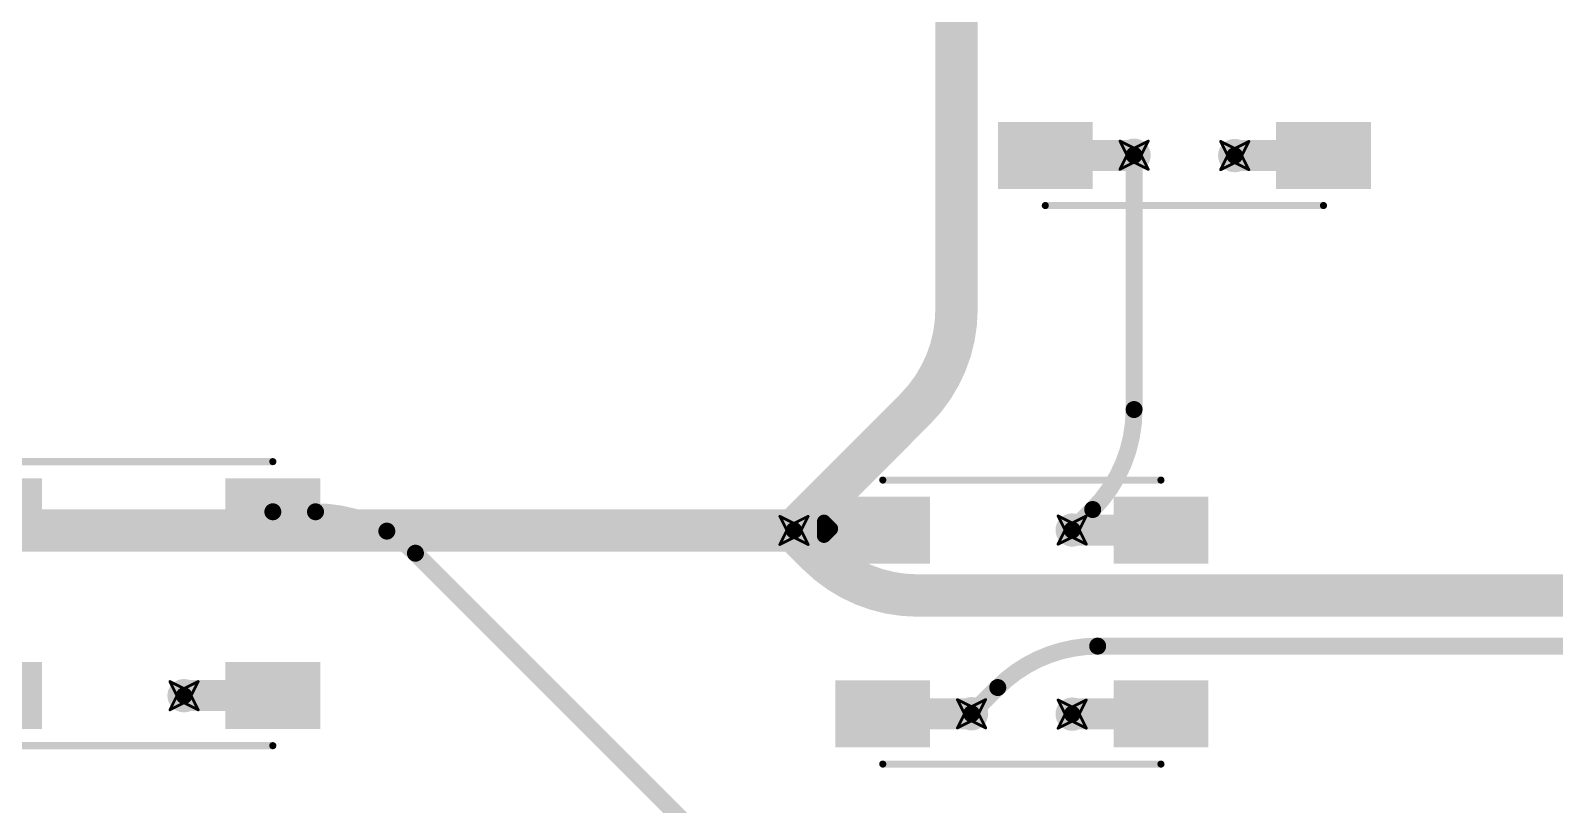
# Model space of a CAD drawing. Header units: inches. Extents: x -11 to 1110, y -7 to 455.
# Drawn here: x 322.04 to 349.43, y 303.41 to 317.31 of the extents above; entities that cross this region are included whole.
import ezdxf

# ---------------------------------------------------------------- set-up
doc = ezdxf.new("R2010")
doc.units = ezdxf.units.IN
for name, color, linetype in [('Bottom Layer', 5, 'Continuous'), ('Drill Drawing', 1, 'Continuous'), ('Top Layer', 1, 'Continuous'), ('Top Overlay', 2, 'Continuous'), ('Top Paste', 8, 'Continuous'), ('Top Solder', 216, 'Continuous'), ('Via Holes', 16, 'Continuous')]:
    doc.layers.add(name, color=color, linetype=linetype)

# ---------------------------------------------------------------- blocks, each defined once
blk = doc.blocks.new('WS2812B_B_W_118')
at = {"layer": 'Top Layer'}
for points in [[(-3.24999985, 2.15000078), (-1.75000031, 2.15000078), (-1.75000031, 1.15000278), (-3.24999985, 1.15000278)], [(3.24999985, 1.15000278), (1.75000031, 1.15000278), (1.75000031, 2.15000078), (3.24999985, 2.15000078)], [(-3.24999985, -1.15000024), (-1.75000031, -1.15000024), (-1.75000031, -2.14999824), (-3.24999985, -2.14999824)], [(1.75000031, -1.15000024), (3.24999985, -1.15000024), (3.24999985, -2.14999824), (1.75000031, -2.14999824)]]:
    blk.add_hatch(color=1, dxfattribs=at).paths.add_polyline_path(points)
at = {"layer": 'Top Paste'}
for points in [[(-3.24999985, 2.15000078), (-1.75000031, 2.15000078), (-1.75000031, 1.15000278), (-3.24999985, 1.15000278)], [(3.24999985, 1.15000278), (1.75000031, 1.15000278), (1.75000031, 2.15000078), (3.24999985, 2.15000078)], [(-3.24999985, -1.15000024), (-1.75000031, -1.15000024), (-1.75000031, -2.14999824), (-3.24999985, -2.14999824)], [(1.75000031, -1.15000024), (3.24999985, -1.15000024), (3.24999985, -2.14999824), (1.75000031, -2.14999824)]]:
    blk.add_hatch(color=8, dxfattribs=at).paths.add_polyline_path(points)
at = {"layer": 'Top Solder'}
for points in [[(-3.35159985, 2.25160078), (-1.64840031, 2.25160078), (-1.64840031, 1.04840278), (-3.35159985, 1.04840278)], [(3.35159985, 1.04840278), (1.64840031, 1.04840278), (1.64840031, 2.25160078), (3.35159985, 2.25160078)], [(-3.35159985, -1.04840024), (-1.64840031, -1.04840024), (-1.64840031, -2.25159824), (-3.35159985, -2.25159824)], [(1.64840031, -1.04840024), (3.35159985, -1.04840024), (3.35159985, -2.25159824), (1.64840031, -2.25159824)]]:
    blk.add_hatch(color=216, dxfattribs=at).paths.add_polyline_path(points)
at = {"layer": 'Top Overlay'}
for points in [[(-2.50000008, 2.55080008, 0.127, 0.127, 0), (2.50000008, 2.55080008, 0.127, 0.127, 0)], [(-3.556, 1.8034, 0.254, 0.254, 0), (-3.429, 1.6764, 0.254, 0.254, 0)], [(-3.556, 1.5494, 0.254, 0.254, 0), (-3.556, 1.8034, 0.254, 0.254, 0)], [(-3.556, 1.5494, 0.254, 0.254, 0), (-3.429, 1.6764, 0.254, 0.254, 0)], [(-2.50000008, -2.55079754, 0.127, 0.127, 0), (2.50000008, -2.55079754, 0.127, 0.127, 0)]]:
    blk.add_lwpolyline(points, format="xyseb", dxfattribs=at)
for points in [[(-2.53175008, 2.55080008, 0.0635, 0.0635, 1), (-2.46825008, 2.55080008, 0.0635, 0.0635, 1)], [(2.46825008, 2.55080008, 0.0635, 0.0635, 1), (2.53175008, 2.55080008, 0.0635, 0.0635, 1)], [(-3.619499999999999, 1.8034, 0.127, 0.127, 1), (-3.4925, 1.8034, 0.127, 0.127, 1)], [(-3.619499999999999, 1.8034, 0.127, 0.127, 1), (-3.4925, 1.8034, 0.127, 0.127, 1)], [(-3.619499999999999, 1.5494, 0.127, 0.127, 1), (-3.4925, 1.5494, 0.127, 0.127, 1)], [(-3.619499999999999, 1.5494, 0.127, 0.127, 1), (-3.4925, 1.5494, 0.127, 0.127, 1)], [(-3.4925, 1.6764, 0.127, 0.127, 1), (-3.3655, 1.6764, 0.127, 0.127, 1)], [(-3.4925, 1.6764, 0.127, 0.127, 1), (-3.3655, 1.6764, 0.127, 0.127, 1)], [(-2.53175008, -2.55079754, 0.0635, 0.0635, 1), (-2.46825008, -2.55079754, 0.0635, 0.0635, 1)], [(2.46825008, -2.55079754, 0.0635, 0.0635, 1), (2.53175008, -2.55079754, 0.0635, 0.0635, 1)]]:
    blk.add_lwpolyline(points, format="xyseb", close=True, dxfattribs=at)
blk = doc.blocks.new('WS2812B_B_W_124')
at = {"layer": 'Top Layer'}
for points in [[(-3.24999985, 2.15000078), (-1.75000031, 2.15000078), (-1.75000031, 1.15000278), (-3.24999985, 1.15000278)], [(3.24999985, 1.15000278), (1.75000031, 1.15000278), (1.75000031, 2.15000078), (3.24999985, 2.15000078)], [(-3.24999985, -1.15000024), (-1.75000031, -1.15000024), (-1.75000031, -2.14999824), (-3.24999985, -2.14999824)], [(1.75000031, -1.15000024), (3.24999985, -1.15000024), (3.24999985, -2.14999824), (1.75000031, -2.14999824)]]:
    blk.add_hatch(color=1, dxfattribs=at).paths.add_polyline_path(points)
at = {"layer": 'Top Paste'}
for points in [[(-3.24999985, 2.15000078), (-1.75000031, 2.15000078), (-1.75000031, 1.15000278), (-3.24999985, 1.15000278)], [(3.24999985, 1.15000278), (1.75000031, 1.15000278), (1.75000031, 2.15000078), (3.24999985, 2.15000078)], [(-3.24999985, -1.15000024), (-1.75000031, -1.15000024), (-1.75000031, -2.14999824), (-3.24999985, -2.14999824)], [(1.75000031, -1.15000024), (3.24999985, -1.15000024), (3.24999985, -2.14999824), (1.75000031, -2.14999824)]]:
    blk.add_hatch(color=8, dxfattribs=at).paths.add_polyline_path(points)
at = {"layer": 'Top Solder'}
for points in [[(-3.35159985, 2.25160078), (-1.64840031, 2.25160078), (-1.64840031, 1.04840278), (-3.35159985, 1.04840278)], [(3.35159985, 1.04840278), (1.64840031, 1.04840278), (1.64840031, 2.25160078), (3.35159985, 2.25160078)], [(-3.35159985, -1.04840024), (-1.64840031, -1.04840024), (-1.64840031, -2.25159824), (-3.35159985, -2.25159824)], [(1.64840031, -1.04840024), (3.35159985, -1.04840024), (3.35159985, -2.25159824), (1.64840031, -2.25159824)]]:
    blk.add_hatch(color=216, dxfattribs=at).paths.add_polyline_path(points)
at = {"layer": 'Top Overlay'}
for points in [[(-2.50000008, 2.55080008, 0.127, 0.127, 0), (2.50000008, 2.55080008, 0.127, 0.127, 0)], [(-3.556, 1.5494, 0.254, 0.254, 0), (-3.556, 1.8034, 0.254, 0.254, 0)], [(-3.556, 1.8034, 0.254, 0.254, 0), (-3.429, 1.6764, 0.254, 0.254, 0)], [(-3.556, 1.5494, 0.254, 0.254, 0), (-3.429, 1.6764, 0.254, 0.254, 0)], [(-2.50000008, -2.55079754, 0.127, 0.127, 0), (2.50000008, -2.55079754, 0.127, 0.127, 0)]]:
    blk.add_lwpolyline(points, format="xyseb", dxfattribs=at)
for points in [[(-2.53175008, 2.55080008, 0.0635, 0.0635, 1), (-2.46825008, 2.55080008, 0.0635, 0.0635, 1)], [(2.46825008, 2.55080008, 0.0635, 0.0635, 1), (2.53175008, 2.55080008, 0.0635, 0.0635, 1)], [(-3.619499999999999, 1.8034, 0.127, 0.127, 1), (-3.4925, 1.8034, 0.127, 0.127, 1)], [(-3.619499999999999, 1.8034, 0.127, 0.127, 1), (-3.4925, 1.8034, 0.127, 0.127, 1)], [(-3.619499999999999, 1.5494, 0.127, 0.127, 1), (-3.4925, 1.5494, 0.127, 0.127, 1)], [(-3.619499999999999, 1.5494, 0.127, 0.127, 1), (-3.4925, 1.5494, 0.127, 0.127, 1)], [(-3.4925, 1.6764, 0.127, 0.127, 1), (-3.3655, 1.6764, 0.127, 0.127, 1)], [(-3.4925, 1.6764, 0.127, 0.127, 1), (-3.3655, 1.6764, 0.127, 0.127, 1)], [(-2.53175008, -2.55079754, 0.0635, 0.0635, 1), (-2.46825008, -2.55079754, 0.0635, 0.0635, 1)], [(2.46825008, -2.55079754, 0.0635, 0.0635, 1), (2.53175008, -2.55079754, 0.0635, 0.0635, 1)]]:
    blk.add_lwpolyline(points, format="xyseb", close=True, dxfattribs=at)
blk = doc.blocks.new('WS2812B_B_W_133')
at = {"layer": 'Top Layer'}
for points in [[(-3.24999985, 2.15000078), (-1.75000031, 2.15000078), (-1.75000031, 1.15000278), (-3.24999985, 1.15000278)], [(3.24999985, 1.15000278), (1.75000031, 1.15000278), (1.75000031, 2.15000078), (3.24999985, 2.15000078)], [(-3.24999985, -1.15000024), (-1.75000031, -1.15000024), (-1.75000031, -2.14999824), (-3.24999985, -2.14999824)], [(1.75000031, -1.15000024), (3.24999985, -1.15000024), (3.24999985, -2.14999824), (1.75000031, -2.14999824)]]:
    blk.add_hatch(color=1, dxfattribs=at).paths.add_polyline_path(points)
at = {"layer": 'Top Paste'}
for points in [[(-3.24999985, 2.15000078), (-1.75000031, 2.15000078), (-1.75000031, 1.15000278), (-3.24999985, 1.15000278)], [(3.24999985, 1.15000278), (1.75000031, 1.15000278), (1.75000031, 2.15000078), (3.24999985, 2.15000078)], [(-3.24999985, -1.15000024), (-1.75000031, -1.15000024), (-1.75000031, -2.14999824), (-3.24999985, -2.14999824)], [(1.75000031, -1.15000024), (3.24999985, -1.15000024), (3.24999985, -2.14999824), (1.75000031, -2.14999824)]]:
    blk.add_hatch(color=8, dxfattribs=at).paths.add_polyline_path(points)
at = {"layer": 'Top Solder'}
for points in [[(-3.35159985, 2.25160078), (-1.64840031, 2.25160078), (-1.64840031, 1.04840278), (-3.35159985, 1.04840278)], [(3.35159985, 1.04840278), (1.64840031, 1.04840278), (1.64840031, 2.25160078), (3.35159985, 2.25160078)], [(-3.35159985, -1.04840024), (-1.64840031, -1.04840024), (-1.64840031, -2.25159824), (-3.35159985, -2.25159824)], [(1.64840031, -1.04840024), (3.35159985, -1.04840024), (3.35159985, -2.25159824), (1.64840031, -2.25159824)]]:
    blk.add_hatch(color=216, dxfattribs=at).paths.add_polyline_path(points)
at = {"layer": 'Top Overlay'}
for points in [[(-2.50000008, 2.55080008, 0.127, 0.127, 0), (2.50000008, 2.55080008, 0.127, 0.127, 0)], [(-3.556, 1.8034, 0.254, 0.254, 0), (-3.429, 1.6764, 0.254, 0.254, 0)], [(-3.556, 1.5494, 0.254, 0.254, 0), (-3.556, 1.8034, 0.254, 0.254, 0)], [(-3.556, 1.5494, 0.254, 0.254, 0), (-3.429, 1.6764, 0.254, 0.254, 0)], [(-2.50000008, -2.55079754, 0.127, 0.127, 0), (2.50000008, -2.55079754, 0.127, 0.127, 0)]]:
    blk.add_lwpolyline(points, format="xyseb", dxfattribs=at)
for points in [[(-2.53175008, 2.55080008, 0.0635, 0.0635, 1), (-2.46825008, 2.55080008, 0.0635, 0.0635, 1)], [(2.46825008, 2.55080008, 0.0635, 0.0635, 1), (2.53175008, 2.55080008, 0.0635, 0.0635, 1)], [(-3.619499999999999, 1.8034, 0.127, 0.127, 1), (-3.4925, 1.8034, 0.127, 0.127, 1)], [(-3.619499999999999, 1.8034, 0.127, 0.127, 1), (-3.4925, 1.8034, 0.127, 0.127, 1)], [(-3.619499999999999, 1.5494, 0.127, 0.127, 1), (-3.4925, 1.5494, 0.127, 0.127, 1)], [(-3.619499999999999, 1.5494, 0.127, 0.127, 1), (-3.4925, 1.5494, 0.127, 0.127, 1)], [(-3.4925, 1.6764, 0.127, 0.127, 1), (-3.3655, 1.6764, 0.127, 0.127, 1)], [(-3.4925, 1.6764, 0.127, 0.127, 1), (-3.3655, 1.6764, 0.127, 0.127, 1)], [(-2.53175008, -2.55079754, 0.0635, 0.0635, 1), (-2.46825008, -2.55079754, 0.0635, 0.0635, 1)], [(2.46825008, -2.55079754, 0.0635, 0.0635, 1), (2.53175008, -2.55079754, 0.0635, 0.0635, 1)]]:
    blk.add_lwpolyline(points, format="xyseb", close=True, dxfattribs=at)

msp = doc.modelspace()

# ---------------------------------------------------------------- hatches: boundary and pattern name
at = {"layer": 'Bottom Layer'}
h = msp.add_hatch(color=5, dxfattribs=at)
edge = h.paths.add_edge_path()
edge.add_arc((341.8716302, 315.0725905799999), 0.2999994, 0, 360)
h = msp.add_hatch(color=5, dxfattribs=at)
edge = h.paths.add_edge_path()
edge.add_arc((343.68036928, 315.06580878), 0.2999994, 0, 360)
h = msp.add_hatch(color=5, dxfattribs=at)
edge = h.paths.add_edge_path()
edge.add_arc((335.75936912, 308.3328098), 0.2999994, 0, 360)
h = msp.add_hatch(color=5, dxfattribs=at)
edge = h.paths.add_edge_path()
edge.add_arc((340.75936928, 308.3395916), 0.2999994, 0, 360)
h = msp.add_hatch(color=5, dxfattribs=at)
edge = h.paths.add_edge_path()
edge.add_arc((324.7973692, 305.364007), 0.2999994, 0, 360)
h = msp.add_hatch(color=5, dxfattribs=at)
edge = h.paths.add_edge_path()
edge.add_arc((338.9506302, 305.03959058), 0.2999994, 0, 360)
h = msp.add_hatch(color=5, dxfattribs=at)
edge = h.paths.add_edge_path()
edge.add_arc((340.75936928, 305.03280878), 0.2999994, 0, 360)
at = {"layer": 'Top Layer'}
h = msp.add_hatch(color=1, dxfattribs=at)
edge = h.paths.add_edge_path()
edge.add_arc((341.8716302, 315.0725905799999), 0.2999994, 0, 360)
h = msp.add_hatch(color=1, dxfattribs=at)
edge = h.paths.add_edge_path()
edge.add_arc((343.68036928, 315.06580878), 0.2999994, 0, 360)
h = msp.add_hatch(color=1, dxfattribs=at)
edge = h.paths.add_edge_path()
edge.add_arc((335.75936912, 308.3328098), 0.2999994, 0, 360)
h = msp.add_hatch(color=1, dxfattribs=at)
edge = h.paths.add_edge_path()
edge.add_arc((340.75936928, 308.3395916), 0.2999994, 0, 360)
h = msp.add_hatch(color=1, dxfattribs=at)
edge = h.paths.add_edge_path()
edge.add_arc((324.7973692, 305.364007), 0.2999994, 0, 360)
h = msp.add_hatch(color=1, dxfattribs=at)
edge = h.paths.add_edge_path()
edge.add_arc((338.9506302, 305.03959058), 0.2999994, 0, 360)
h = msp.add_hatch(color=1, dxfattribs=at)
edge = h.paths.add_edge_path()
edge.add_arc((340.75936928, 305.03280878), 0.2999994, 0, 360)
at = {"layer": 'Via Holes'}
h = msp.add_hatch(color=7, dxfattribs=at)
edge = h.paths.add_edge_path()
edge.add_arc((341.8716302, 315.0725905799999), 0.1499997, 0, 360)
h = msp.add_hatch(color=7, dxfattribs=at)
edge = h.paths.add_edge_path()
edge.add_arc((343.68036928, 315.06580878), 0.1499997, 0, 360)
h = msp.add_hatch(color=7, dxfattribs=at)
edge = h.paths.add_edge_path()
edge.add_arc((335.75936912, 308.3328098), 0.1499997, 0, 360)
h = msp.add_hatch(color=7, dxfattribs=at)
edge = h.paths.add_edge_path()
edge.add_arc((340.75936928, 308.3395916), 0.1499997, 0, 360)
h = msp.add_hatch(color=7, dxfattribs=at)
edge = h.paths.add_edge_path()
edge.add_arc((324.7973692, 305.364007), 0.1499997, 0, 360)
h = msp.add_hatch(color=7, dxfattribs=at)
edge = h.paths.add_edge_path()
edge.add_arc((338.9506302, 305.03959058), 0.1499997, 0, 360)
h = msp.add_hatch(color=7, dxfattribs=at)
edge = h.paths.add_edge_path()
edge.add_arc((340.75936928, 305.03280878), 0.1499997, 0, 360)

# ---------------------------------------------------------------- linework, layer by layer
at = {"layer": 'Bottom Layer'}
for points in [[(338.68036912, 312.30591336, 0.7619999999999999, 0.7619999999999999, 0), (338.68036912, 318.3658098, 0.7619999999999999, 0.7619999999999999, 0)], [(341.8716302, 310.50395608, 0.3048, 0.3048, 0), (341.8716302, 315.0725905799999, 0.3048, 0.3048, 0)], [(338.68036912, 312.30591336, 0.7619999999999999, 0.7619999999999999, -0.198912367379658), (337.9364209, 310.50986158, 0.7619999999999999, 0.7619999999999999, 0)], [(335.75936912, 308.3328098, 0.7619999999999999, 0.7619999999999999, 0), (337.9364209, 310.50986158, 0.7619999999999999, 0.7619999999999999, 0)], [(341.8716302, 310.50395608, 0.3048, 0.3048, -0.198912367379658), (341.12768198, 308.7079043, 0.3048, 0.3048, 0)], [(320.59695342, 308.3328098, 0.7619999999999999, 0.7619999999999999, 0), (335.75936912, 308.3328098, 0.7619999999999999, 0.7619999999999999, 0)], [(335.75936912, 308.3328098, 0.7619999999999999, 0.7619999999999999, 0), (336.18482166, 307.90735726, 0.7619999999999999, 0.7619999999999999, 0)], [(340.75936928, 308.3395916, 0.3048, 0.3048, 0), (341.12768198, 308.7079043, 0.3048, 0.3048, 0)], [(337.98087344, 307.16340904, 0.7619999999999999, 0.7619999999999999, -0.198912367379658), (336.18482166, 307.90735726, 0.7619999999999999, 0.7619999999999999, 0)], [(337.98087344, 307.16340904, 0.7619999999999999, 0.7619999999999999, 0), (351.67436904, 307.16340904, 0.7619999999999999, 0.7619999999999999, 0)], [(339.42149032, 305.5104507, 0.3048, 0.3048, -0.198912367379658), (341.2175420999999, 306.25439892, 0.3048, 0.3048, 0)], [(341.2175420999999, 306.25439892, 0.3048, 0.3048, 0), (354.70647372, 306.25439892, 0.3048, 0.3048, 0)], [(338.9506302, 305.03959058, 0.3048, 0.3048, 0), (339.42149032, 305.5104507, 0.3048, 0.3048, 0)]]:
    msp.add_lwpolyline(points, format="xyseb", dxfattribs=at)
for points in [[(341.7954301999999, 315.0725905799999, 0.1524, 0.1524, 1), (341.9478301999999, 315.0725905799999, 0.1524, 0.1524, 1)], [(338.48986912, 312.30591336, 0.3809999999999999, 0.3809999999999999, 1), (338.87086912, 312.30591336, 0.3809999999999999, 0.3809999999999999, 1)], [(338.48986912, 312.30591336, 0.3809999999999999, 0.3809999999999999, 1), (338.87086912, 312.30591336, 0.3809999999999999, 0.3809999999999999, 1)], [(337.7459209, 310.50986158, 0.3809999999999999, 0.3809999999999999, 1), (338.1269209, 310.50986158, 0.3809999999999999, 0.3809999999999999, 1)], [(337.7459209, 310.50986158, 0.3809999999999999, 0.3809999999999999, 1), (338.1269209, 310.50986158, 0.3809999999999999, 0.3809999999999999, 1)], [(341.7954301999999, 310.50395608, 0.1524, 0.1524, 1), (341.9478301999999, 310.50395608, 0.1524, 0.1524, 1)], [(341.7954301999999, 310.50395608, 0.1524, 0.1524, 1), (341.9478301999999, 310.50395608, 0.1524, 0.1524, 1)], [(335.56886912, 308.3328098, 0.3809999999999999, 0.3809999999999999, 1), (335.94986912, 308.3328098, 0.3809999999999999, 0.3809999999999999, 1)], [(335.56886912, 308.3328098, 0.3809999999999999, 0.3809999999999999, 1), (335.94986912, 308.3328098, 0.3809999999999999, 0.3809999999999999, 1)], [(335.56886912, 308.3328098, 0.3809999999999999, 0.3809999999999999, 1), (335.94986912, 308.3328098, 0.3809999999999999, 0.3809999999999999, 1)], [(341.05148198, 308.7079043, 0.1524, 0.1524, 1), (341.2038819799999, 308.7079043, 0.1524, 0.1524, 1)], [(341.05148198, 308.7079043, 0.1524, 0.1524, 1), (341.2038819799999, 308.7079043, 0.1524, 0.1524, 1)], [(340.68316928, 308.3395916, 0.1524, 0.1524, 1), (340.83556928, 308.3395916, 0.1524, 0.1524, 1)], [(335.99432166, 307.90735726, 0.3809999999999999, 0.3809999999999999, 1), (336.3753216599999, 307.90735726, 0.3809999999999999, 0.3809999999999999, 1)], [(335.99432166, 307.90735726, 0.3809999999999999, 0.3809999999999999, 1), (336.3753216599999, 307.90735726, 0.3809999999999999, 0.3809999999999999, 1)], [(337.79037344, 307.16340904, 0.3809999999999999, 0.3809999999999999, 1), (338.17137344, 307.16340904, 0.3809999999999999, 0.3809999999999999, 1)], [(337.79037344, 307.16340904, 0.3809999999999999, 0.3809999999999999, 1), (338.17137344, 307.16340904, 0.3809999999999999, 0.3809999999999999, 1)], [(341.1413421, 306.25439892, 0.1524, 0.1524, 1), (341.2937421, 306.25439892, 0.1524, 0.1524, 1)], [(341.1413421, 306.25439892, 0.1524, 0.1524, 1), (341.2937421, 306.25439892, 0.1524, 0.1524, 1)], [(339.34529032, 305.5104507, 0.1524, 0.1524, 1), (339.49769032, 305.5104507, 0.1524, 0.1524, 1)], [(339.34529032, 305.5104507, 0.1524, 0.1524, 1), (339.49769032, 305.5104507, 0.1524, 0.1524, 1)], [(338.8744302, 305.03959058, 0.1524, 0.1524, 1), (339.0268301999999, 305.03959058, 0.1524, 0.1524, 1)]]:
    msp.add_lwpolyline(points, format="xyseb", close=True, dxfattribs=at)
at = {"layer": 'Drill Drawing'}
for points in [[(341.6176302, 315.32659058, 0.0508, 0.0508, 0), (341.8716302, 315.19959058, 0.0508, 0.0508, 0)], [(341.6176302, 315.32659058, 0.0508, 0.0508, 0), (341.7446302, 315.0725905799999, 0.0508, 0.0508, 0)], [(341.8716302, 315.19959058, 0.0508, 0.0508, 0), (342.1256301999999, 315.32659058, 0.0508, 0.0508, 0)], [(341.9986302, 315.0725905799999, 0.0508, 0.0508, 0), (342.1256301999999, 315.32659058, 0.0508, 0.0508, 0)], [(343.42636928, 315.31980878, 0.0508, 0.0508, 0), (343.68036928, 315.19280878, 0.0508, 0.0508, 0)], [(343.42636928, 315.31980878, 0.0508, 0.0508, 0), (343.55336928, 315.06580878, 0.0508, 0.0508, 0)], [(343.68036928, 315.19280878, 0.0508, 0.0508, 0), (343.93436928, 315.31980878, 0.0508, 0.0508, 0)], [(343.80736928, 315.06580878, 0.0508, 0.0508, 0), (343.93436928, 315.31980878, 0.0508, 0.0508, 0)], [(341.6176302, 314.81859058, 0.0508, 0.0508, 0), (341.7446302, 315.0725905799999, 0.0508, 0.0508, 0)], [(341.9986302, 315.0725905799999, 0.0508, 0.0508, 0), (342.1256301999999, 314.81859058, 0.0508, 0.0508, 0)], [(343.42636928, 314.81180878, 0.0508, 0.0508, 0), (343.55336928, 315.06580878, 0.0508, 0.0508, 0)], [(343.80736928, 315.06580878, 0.0508, 0.0508, 0), (343.93436928, 314.81180878, 0.0508, 0.0508, 0)], [(341.6176302, 314.81859058, 0.0508, 0.0508, 0), (341.8716302, 314.94559058, 0.0508, 0.0508, 0)], [(341.8716302, 314.94559058, 0.0508, 0.0508, 0), (342.1256301999999, 314.81859058, 0.0508, 0.0508, 0)], [(343.42636928, 314.81180878, 0.0508, 0.0508, 0), (343.68036928, 314.93880878, 0.0508, 0.0508, 0)], [(343.68036928, 314.93880878, 0.0508, 0.0508, 0), (343.93436928, 314.81180878, 0.0508, 0.0508, 0)], [(335.50536912, 308.5868098, 0.0508, 0.0508, 0), (335.75936912, 308.4598098, 0.0508, 0.0508, 0)], [(335.50536912, 308.5868098, 0.0508, 0.0508, 0), (335.63236912, 308.3328098, 0.0508, 0.0508, 0)], [(335.75936912, 308.4598098, 0.0508, 0.0508, 0), (336.01336912, 308.5868098, 0.0508, 0.0508, 0)], [(335.88636912, 308.3328098, 0.0508, 0.0508, 0), (336.01336912, 308.5868098, 0.0508, 0.0508, 0)], [(340.50536928, 308.5935916, 0.0508, 0.0508, 0), (340.75936928, 308.4665916, 0.0508, 0.0508, 0)], [(340.50536928, 308.5935916, 0.0508, 0.0508, 0), (340.63236928, 308.3395916, 0.0508, 0.0508, 0)], [(340.75936928, 308.4665916, 0.0508, 0.0508, 0), (341.01336928, 308.5935916, 0.0508, 0.0508, 0)], [(340.8863692799999, 308.3395916, 0.0508, 0.0508, 0), (341.01336928, 308.5935916, 0.0508, 0.0508, 0)], [(335.50536912, 308.0788098, 0.0508, 0.0508, 0), (335.63236912, 308.3328098, 0.0508, 0.0508, 0)], [(335.50536912, 308.0788098, 0.0508, 0.0508, 0), (335.75936912, 308.2058097999999, 0.0508, 0.0508, 0)], [(335.75936912, 308.2058097999999, 0.0508, 0.0508, 0), (336.01336912, 308.0788098, 0.0508, 0.0508, 0)], [(335.88636912, 308.3328098, 0.0508, 0.0508, 0), (336.01336912, 308.0788098, 0.0508, 0.0508, 0)], [(340.50536928, 308.0855916, 0.0508, 0.0508, 0), (340.63236928, 308.3395916, 0.0508, 0.0508, 0)], [(340.50536928, 308.0855916, 0.0508, 0.0508, 0), (340.75936928, 308.2125916, 0.0508, 0.0508, 0)], [(340.75936928, 308.2125916, 0.0508, 0.0508, 0), (341.01336928, 308.0855916, 0.0508, 0.0508, 0)], [(340.8863692799999, 308.3395916, 0.0508, 0.0508, 0), (341.01336928, 308.0855916, 0.0508, 0.0508, 0)], [(324.5433692, 305.618007, 0.0508, 0.0508, 0), (324.7973692, 305.491007, 0.0508, 0.0508, 0)], [(324.5433692, 305.618007, 0.0508, 0.0508, 0), (324.6703692, 305.364007, 0.0508, 0.0508, 0)], [(324.7973692, 305.491007, 0.0508, 0.0508, 0), (325.0513692, 305.618007, 0.0508, 0.0508, 0)], [(324.9243692, 305.364007, 0.0508, 0.0508, 0), (325.0513692, 305.618007, 0.0508, 0.0508, 0)], [(324.5433692, 305.110007, 0.0508, 0.0508, 0), (324.6703692, 305.364007, 0.0508, 0.0508, 0)], [(324.5433692, 305.110007, 0.0508, 0.0508, 0), (324.7973692, 305.237007, 0.0508, 0.0508, 0)], [(324.7973692, 305.237007, 0.0508, 0.0508, 0), (325.0513692, 305.110007, 0.0508, 0.0508, 0)], [(324.9243692, 305.364007, 0.0508, 0.0508, 0), (325.0513692, 305.110007, 0.0508, 0.0508, 0)], [(338.6966302, 305.2935905799999, 0.0508, 0.0508, 0), (338.9506302, 305.16659058, 0.0508, 0.0508, 0)], [(338.6966302, 305.2935905799999, 0.0508, 0.0508, 0), (338.8236302, 305.03959058, 0.0508, 0.0508, 0)], [(338.9506302, 305.16659058, 0.0508, 0.0508, 0), (339.2046302, 305.2935905799999, 0.0508, 0.0508, 0)], [(339.0776302, 305.03959058, 0.0508, 0.0508, 0), (339.2046302, 305.2935905799999, 0.0508, 0.0508, 0)], [(340.50536928, 305.28680878, 0.0508, 0.0508, 0), (340.75936928, 305.15980878, 0.0508, 0.0508, 0)], [(340.50536928, 305.28680878, 0.0508, 0.0508, 0), (340.63236928, 305.03280878, 0.0508, 0.0508, 0)], [(340.75936928, 305.15980878, 0.0508, 0.0508, 0), (341.01336928, 305.28680878, 0.0508, 0.0508, 0)], [(340.8863692799999, 305.03280878, 0.0508, 0.0508, 0), (341.01336928, 305.28680878, 0.0508, 0.0508, 0)], [(338.6966302, 304.78559058, 0.0508, 0.0508, 0), (338.8236302, 305.03959058, 0.0508, 0.0508, 0)], [(338.6966302, 304.78559058, 0.0508, 0.0508, 0), (338.9506302, 304.91259058, 0.0508, 0.0508, 0)], [(338.9506302, 304.91259058, 0.0508, 0.0508, 0), (339.2046302, 304.78559058, 0.0508, 0.0508, 0)], [(339.0776302, 305.03959058, 0.0508, 0.0508, 0), (339.2046302, 304.78559058, 0.0508, 0.0508, 0)], [(340.50536928, 304.77880878, 0.0508, 0.0508, 0), (340.63236928, 305.03280878, 0.0508, 0.0508, 0)], [(340.50536928, 304.77880878, 0.0508, 0.0508, 0), (340.75936928, 304.90580878, 0.0508, 0.0508, 0)], [(340.75936928, 304.90580878, 0.0508, 0.0508, 0), (341.01336928, 304.77880878, 0.0508, 0.0508, 0)], [(340.8863692799999, 305.03280878, 0.0508, 0.0508, 0), (341.01336928, 304.77880878, 0.0508, 0.0508, 0)]]:
    msp.add_lwpolyline(points, format="xyseb", dxfattribs=at)
for points in [[(341.6049302, 315.32659058, 0.0254, 0.0254, 1), (341.6303302, 315.32659058, 0.0254, 0.0254, 1)], [(341.6049302, 315.32659058, 0.0254, 0.0254, 1), (341.6303302, 315.32659058, 0.0254, 0.0254, 1)], [(342.1129302, 315.32659058, 0.0254, 0.0254, 1), (342.1383302, 315.32659058, 0.0254, 0.0254, 1)], [(342.1129302, 315.32659058, 0.0254, 0.0254, 1), (342.1383302, 315.32659058, 0.0254, 0.0254, 1)], [(343.41366928, 315.31980878, 0.0254, 0.0254, 1), (343.43906928, 315.31980878, 0.0254, 0.0254, 1)], [(343.41366928, 315.31980878, 0.0254, 0.0254, 1), (343.43906928, 315.31980878, 0.0254, 0.0254, 1)], [(343.92166928, 315.31980878, 0.0254, 0.0254, 1), (343.9470692799999, 315.31980878, 0.0254, 0.0254, 1)], [(343.92166928, 315.31980878, 0.0254, 0.0254, 1), (343.9470692799999, 315.31980878, 0.0254, 0.0254, 1)], [(341.7319302, 315.0725905799999, 0.0254, 0.0254, 1), (341.7573302, 315.0725905799999, 0.0254, 0.0254, 1)], [(341.7319302, 315.0725905799999, 0.0254, 0.0254, 1), (341.7573302, 315.0725905799999, 0.0254, 0.0254, 1)], [(341.8589302, 315.19959058, 0.0254, 0.0254, 1), (341.8843302, 315.19959058, 0.0254, 0.0254, 1)], [(341.8589302, 315.19959058, 0.0254, 0.0254, 1), (341.8843302, 315.19959058, 0.0254, 0.0254, 1)], [(341.9859302, 315.0725905799999, 0.0254, 0.0254, 1), (342.0113302, 315.0725905799999, 0.0254, 0.0254, 1)], [(341.9859302, 315.0725905799999, 0.0254, 0.0254, 1), (342.0113302, 315.0725905799999, 0.0254, 0.0254, 1)], [(343.54066928, 315.06580878, 0.0254, 0.0254, 1), (343.56606928, 315.06580878, 0.0254, 0.0254, 1)], [(343.54066928, 315.06580878, 0.0254, 0.0254, 1), (343.56606928, 315.06580878, 0.0254, 0.0254, 1)], [(343.66766928, 315.19280878, 0.0254, 0.0254, 1), (343.69306928, 315.19280878, 0.0254, 0.0254, 1)], [(343.66766928, 315.19280878, 0.0254, 0.0254, 1), (343.69306928, 315.19280878, 0.0254, 0.0254, 1)], [(343.79466928, 315.06580878, 0.0254, 0.0254, 1), (343.82006928, 315.06580878, 0.0254, 0.0254, 1)], [(343.79466928, 315.06580878, 0.0254, 0.0254, 1), (343.82006928, 315.06580878, 0.0254, 0.0254, 1)], [(341.6049302, 314.81859058, 0.0254, 0.0254, 1), (341.6303302, 314.81859058, 0.0254, 0.0254, 1)], [(341.6049302, 314.81859058, 0.0254, 0.0254, 1), (341.6303302, 314.81859058, 0.0254, 0.0254, 1)], [(341.8589302, 314.94559058, 0.0254, 0.0254, 1), (341.8843302, 314.94559058, 0.0254, 0.0254, 1)], [(341.8589302, 314.94559058, 0.0254, 0.0254, 1), (341.8843302, 314.94559058, 0.0254, 0.0254, 1)], [(342.1129302, 314.81859058, 0.0254, 0.0254, 1), (342.1383302, 314.81859058, 0.0254, 0.0254, 1)], [(342.1129302, 314.81859058, 0.0254, 0.0254, 1), (342.1383302, 314.81859058, 0.0254, 0.0254, 1)], [(343.41366928, 314.81180878, 0.0254, 0.0254, 1), (343.43906928, 314.81180878, 0.0254, 0.0254, 1)], [(343.41366928, 314.81180878, 0.0254, 0.0254, 1), (343.43906928, 314.81180878, 0.0254, 0.0254, 1)], [(343.66766928, 314.93880878, 0.0254, 0.0254, 1), (343.69306928, 314.93880878, 0.0254, 0.0254, 1)], [(343.66766928, 314.93880878, 0.0254, 0.0254, 1), (343.69306928, 314.93880878, 0.0254, 0.0254, 1)], [(343.92166928, 314.81180878, 0.0254, 0.0254, 1), (343.9470692799999, 314.81180878, 0.0254, 0.0254, 1)], [(343.92166928, 314.81180878, 0.0254, 0.0254, 1), (343.9470692799999, 314.81180878, 0.0254, 0.0254, 1)], [(335.49266912, 308.5868098, 0.0254, 0.0254, 1), (335.51806912, 308.5868098, 0.0254, 0.0254, 1)], [(335.49266912, 308.5868098, 0.0254, 0.0254, 1), (335.51806912, 308.5868098, 0.0254, 0.0254, 1)], [(335.74666912, 308.4598098, 0.0254, 0.0254, 1), (335.77206912, 308.4598098, 0.0254, 0.0254, 1)], [(335.74666912, 308.4598098, 0.0254, 0.0254, 1), (335.77206912, 308.4598098, 0.0254, 0.0254, 1)], [(336.00066912, 308.5868098, 0.0254, 0.0254, 1), (336.02606912, 308.5868098, 0.0254, 0.0254, 1)], [(336.00066912, 308.5868098, 0.0254, 0.0254, 1), (336.02606912, 308.5868098, 0.0254, 0.0254, 1)], [(340.49266928, 308.5935916, 0.0254, 0.0254, 1), (340.51806928, 308.5935916, 0.0254, 0.0254, 1)], [(340.49266928, 308.5935916, 0.0254, 0.0254, 1), (340.51806928, 308.5935916, 0.0254, 0.0254, 1)], [(340.74666928, 308.4665916, 0.0254, 0.0254, 1), (340.77206928, 308.4665916, 0.0254, 0.0254, 1)], [(340.74666928, 308.4665916, 0.0254, 0.0254, 1), (340.77206928, 308.4665916, 0.0254, 0.0254, 1)], [(341.00066928, 308.5935916, 0.0254, 0.0254, 1), (341.02606928, 308.5935916, 0.0254, 0.0254, 1)], [(341.00066928, 308.5935916, 0.0254, 0.0254, 1), (341.02606928, 308.5935916, 0.0254, 0.0254, 1)], [(335.61966912, 308.3328098, 0.0254, 0.0254, 1), (335.64506912, 308.3328098, 0.0254, 0.0254, 1)], [(335.61966912, 308.3328098, 0.0254, 0.0254, 1), (335.64506912, 308.3328098, 0.0254, 0.0254, 1)], [(335.74666912, 308.2058097999999, 0.0254, 0.0254, 1), (335.77206912, 308.2058097999999, 0.0254, 0.0254, 1)], [(335.74666912, 308.2058097999999, 0.0254, 0.0254, 1), (335.77206912, 308.2058097999999, 0.0254, 0.0254, 1)], [(335.87366912, 308.3328098, 0.0254, 0.0254, 1), (335.89906912, 308.3328098, 0.0254, 0.0254, 1)], [(335.87366912, 308.3328098, 0.0254, 0.0254, 1), (335.89906912, 308.3328098, 0.0254, 0.0254, 1)], [(340.61966928, 308.3395916, 0.0254, 0.0254, 1), (340.64506928, 308.3395916, 0.0254, 0.0254, 1)], [(340.61966928, 308.3395916, 0.0254, 0.0254, 1), (340.64506928, 308.3395916, 0.0254, 0.0254, 1)], [(340.74666928, 308.2125916, 0.0254, 0.0254, 1), (340.77206928, 308.2125916, 0.0254, 0.0254, 1)], [(340.74666928, 308.2125916, 0.0254, 0.0254, 1), (340.77206928, 308.2125916, 0.0254, 0.0254, 1)], [(340.87366928, 308.3395916, 0.0254, 0.0254, 1), (340.89906928, 308.3395916, 0.0254, 0.0254, 1)], [(340.87366928, 308.3395916, 0.0254, 0.0254, 1), (340.89906928, 308.3395916, 0.0254, 0.0254, 1)], [(335.49266912, 308.0788098, 0.0254, 0.0254, 1), (335.51806912, 308.0788098, 0.0254, 0.0254, 1)], [(335.49266912, 308.0788098, 0.0254, 0.0254, 1), (335.51806912, 308.0788098, 0.0254, 0.0254, 1)], [(336.00066912, 308.0788098, 0.0254, 0.0254, 1), (336.02606912, 308.0788098, 0.0254, 0.0254, 1)], [(336.00066912, 308.0788098, 0.0254, 0.0254, 1), (336.02606912, 308.0788098, 0.0254, 0.0254, 1)], [(340.49266928, 308.0855916, 0.0254, 0.0254, 1), (340.51806928, 308.0855916, 0.0254, 0.0254, 1)], [(340.49266928, 308.0855916, 0.0254, 0.0254, 1), (340.51806928, 308.0855916, 0.0254, 0.0254, 1)], [(341.00066928, 308.0855916, 0.0254, 0.0254, 1), (341.02606928, 308.0855916, 0.0254, 0.0254, 1)], [(341.00066928, 308.0855916, 0.0254, 0.0254, 1), (341.02606928, 308.0855916, 0.0254, 0.0254, 1)], [(324.5306692, 305.618007, 0.0254, 0.0254, 1), (324.5560692, 305.618007, 0.0254, 0.0254, 1)], [(324.5306692, 305.618007, 0.0254, 0.0254, 1), (324.5560692, 305.618007, 0.0254, 0.0254, 1)], [(324.7846691999999, 305.491007, 0.0254, 0.0254, 1), (324.8100692, 305.491007, 0.0254, 0.0254, 1)], [(324.7846691999999, 305.491007, 0.0254, 0.0254, 1), (324.8100692, 305.491007, 0.0254, 0.0254, 1)], [(325.0386692, 305.618007, 0.0254, 0.0254, 1), (325.0640692, 305.618007, 0.0254, 0.0254, 1)], [(325.0386692, 305.618007, 0.0254, 0.0254, 1), (325.0640692, 305.618007, 0.0254, 0.0254, 1)], [(324.5306692, 305.110007, 0.0254, 0.0254, 1), (324.5560692, 305.110007, 0.0254, 0.0254, 1)], [(324.5306692, 305.110007, 0.0254, 0.0254, 1), (324.5560692, 305.110007, 0.0254, 0.0254, 1)], [(324.6576692, 305.364007, 0.0254, 0.0254, 1), (324.6830692, 305.364007, 0.0254, 0.0254, 1)], [(324.6576692, 305.364007, 0.0254, 0.0254, 1), (324.6830692, 305.364007, 0.0254, 0.0254, 1)], [(324.7846691999999, 305.237007, 0.0254, 0.0254, 1), (324.8100692, 305.237007, 0.0254, 0.0254, 1)], [(324.7846691999999, 305.237007, 0.0254, 0.0254, 1), (324.8100692, 305.237007, 0.0254, 0.0254, 1)], [(324.9116692, 305.364007, 0.0254, 0.0254, 1), (324.9370691999999, 305.364007, 0.0254, 0.0254, 1)], [(324.9116692, 305.364007, 0.0254, 0.0254, 1), (324.9370691999999, 305.364007, 0.0254, 0.0254, 1)], [(325.0386692, 305.110007, 0.0254, 0.0254, 1), (325.0640692, 305.110007, 0.0254, 0.0254, 1)], [(325.0386692, 305.110007, 0.0254, 0.0254, 1), (325.0640692, 305.110007, 0.0254, 0.0254, 1)], [(338.6839302, 305.2935905799999, 0.0254, 0.0254, 1), (338.7093302, 305.2935905799999, 0.0254, 0.0254, 1)], [(338.6839302, 305.2935905799999, 0.0254, 0.0254, 1), (338.7093302, 305.2935905799999, 0.0254, 0.0254, 1)], [(338.9379302, 305.16659058, 0.0254, 0.0254, 1), (338.9633302, 305.16659058, 0.0254, 0.0254, 1)], [(338.9379302, 305.16659058, 0.0254, 0.0254, 1), (338.9633302, 305.16659058, 0.0254, 0.0254, 1)], [(339.1919302, 305.2935905799999, 0.0254, 0.0254, 1), (339.2173302, 305.2935905799999, 0.0254, 0.0254, 1)], [(339.1919302, 305.2935905799999, 0.0254, 0.0254, 1), (339.2173302, 305.2935905799999, 0.0254, 0.0254, 1)], [(340.49266928, 305.28680878, 0.0254, 0.0254, 1), (340.51806928, 305.28680878, 0.0254, 0.0254, 1)], [(340.49266928, 305.28680878, 0.0254, 0.0254, 1), (340.51806928, 305.28680878, 0.0254, 0.0254, 1)], [(340.74666928, 305.15980878, 0.0254, 0.0254, 1), (340.77206928, 305.15980878, 0.0254, 0.0254, 1)], [(340.74666928, 305.15980878, 0.0254, 0.0254, 1), (340.77206928, 305.15980878, 0.0254, 0.0254, 1)], [(341.00066928, 305.28680878, 0.0254, 0.0254, 1), (341.02606928, 305.28680878, 0.0254, 0.0254, 1)], [(341.00066928, 305.28680878, 0.0254, 0.0254, 1), (341.02606928, 305.28680878, 0.0254, 0.0254, 1)], [(338.8109302, 305.03959058, 0.0254, 0.0254, 1), (338.8363302, 305.03959058, 0.0254, 0.0254, 1)], [(338.8109302, 305.03959058, 0.0254, 0.0254, 1), (338.8363302, 305.03959058, 0.0254, 0.0254, 1)], [(338.9379302, 304.91259058, 0.0254, 0.0254, 1), (338.9633302, 304.91259058, 0.0254, 0.0254, 1)], [(338.9379302, 304.91259058, 0.0254, 0.0254, 1), (338.9633302, 304.91259058, 0.0254, 0.0254, 1)], [(339.0649302, 305.03959058, 0.0254, 0.0254, 1), (339.0903302, 305.03959058, 0.0254, 0.0254, 1)], [(339.0649302, 305.03959058, 0.0254, 0.0254, 1), (339.0903302, 305.03959058, 0.0254, 0.0254, 1)], [(340.61966928, 305.03280878, 0.0254, 0.0254, 1), (340.64506928, 305.03280878, 0.0254, 0.0254, 1)], [(340.61966928, 305.03280878, 0.0254, 0.0254, 1), (340.64506928, 305.03280878, 0.0254, 0.0254, 1)], [(340.74666928, 304.90580878, 0.0254, 0.0254, 1), (340.77206928, 304.90580878, 0.0254, 0.0254, 1)], [(340.74666928, 304.90580878, 0.0254, 0.0254, 1), (340.77206928, 304.90580878, 0.0254, 0.0254, 1)], [(340.87366928, 305.03280878, 0.0254, 0.0254, 1), (340.89906928, 305.03280878, 0.0254, 0.0254, 1)], [(340.87366928, 305.03280878, 0.0254, 0.0254, 1), (340.89906928, 305.03280878, 0.0254, 0.0254, 1)], [(338.6839302, 304.78559058, 0.0254, 0.0254, 1), (338.7093302, 304.78559058, 0.0254, 0.0254, 1)], [(338.6839302, 304.78559058, 0.0254, 0.0254, 1), (338.7093302, 304.78559058, 0.0254, 0.0254, 1)], [(339.1919302, 304.78559058, 0.0254, 0.0254, 1), (339.2173302, 304.78559058, 0.0254, 0.0254, 1)], [(339.1919302, 304.78559058, 0.0254, 0.0254, 1), (339.2173302, 304.78559058, 0.0254, 0.0254, 1)], [(340.49266928, 304.77880878, 0.0254, 0.0254, 1), (340.51806928, 304.77880878, 0.0254, 0.0254, 1)], [(340.49266928, 304.77880878, 0.0254, 0.0254, 1), (340.51806928, 304.77880878, 0.0254, 0.0254, 1)], [(341.00066928, 304.77880878, 0.0254, 0.0254, 1), (341.02606928, 304.77880878, 0.0254, 0.0254, 1)], [(341.00066928, 304.77880878, 0.0254, 0.0254, 1), (341.02606928, 304.77880878, 0.0254, 0.0254, 1)]]:
    msp.add_lwpolyline(points, format="xyseb", close=True, dxfattribs=at)
at = {"layer": 'Top Layer'}
for points in [[(340.27599966, 315.06919968, 0.5588, 0.5588, 0), (341.8716302, 315.06919968, 0.5588, 0.5588, 0)], [(343.68036928, 315.06919968, 0.5588, 0.5588, 0), (345.27599982, 315.06919968, 0.5588, 0.5588, 0)], [(326.39299974, 308.66739892, 0.3048, 0.3048, 0), (327.16009752, 308.66739892, 0.3048, 0.3048, 0)], [(327.16009752, 308.66739892, 0.3048, 0.3048, -0.13303393473731), (328.44202536, 308.3201733, 0.3048, 0.3048, 0)], [(335.75936912, 308.3362007, 0.7619999999999999, 0.7619999999999999, 0), (337.35499966, 308.3362007, 0.7619999999999999, 0.7619999999999999, 0)], [(328.44202536, 308.3201733, 0.3048, 0.3048, -0.06418009293245107), (328.9561493, 307.9234507, 0.3048, 0.3048, 0)], [(340.75936928, 308.3362007, 0.5588, 0.5588, 0), (342.35499982, 308.3362007, 0.5588, 0.5588, 0)], [(328.9561493, 307.9234507, 0.3048, 0.3048, 0), (334.43445178, 302.44514822, 0.3048, 0.3048, 0)], [(324.7973692, 305.3673979, 0.5588, 0.5588, 0), (326.39299974, 305.3673979, 0.5588, 0.5588, 0)], [(337.35499966, 305.03619968, 0.5588, 0.5588, 0), (338.9506302, 305.03619968, 0.5588, 0.5588, 0)], [(340.75936928, 305.03619968, 0.5588, 0.5588, 0), (342.35499982, 305.03619968, 0.5588, 0.5588, 0)]]:
    msp.add_lwpolyline(points, format="xyseb", dxfattribs=at)
for points in [[(340.13629966, 315.06919968, 0.2794, 0.2794, 1), (340.41569966, 315.06919968, 0.2794, 0.2794, 1)], [(341.7319302, 315.06919968, 0.2794, 0.2794, 1), (342.0113302, 315.06919968, 0.2794, 0.2794, 1)], [(343.54066928, 315.06919968, 0.2794, 0.2794, 1), (343.82006928, 315.06919968, 0.2794, 0.2794, 1)], [(345.13629982, 315.06919968, 0.2794, 0.2794, 1), (345.41569982, 315.06919968, 0.2794, 0.2794, 1)], [(326.31679974, 308.66739892, 0.1524, 0.1524, 1), (326.46919974, 308.66739892, 0.1524, 0.1524, 1)], [(327.08389752, 308.66739892, 0.1524, 0.1524, 1), (327.23629752, 308.66739892, 0.1524, 0.1524, 1)], [(327.08389752, 308.66739892, 0.1524, 0.1524, 1), (327.23629752, 308.66739892, 0.1524, 0.1524, 1)], [(335.56886912, 308.3362007, 0.3809999999999999, 0.3809999999999999, 1), (335.94986912, 308.3362007, 0.3809999999999999, 0.3809999999999999, 1)], [(337.1644996599999, 308.3362007, 0.3809999999999999, 0.3809999999999999, 1), (337.54549966, 308.3362007, 0.3809999999999999, 0.3809999999999999, 1)], [(328.36582536, 308.3201733, 0.1524, 0.1524, 1), (328.51822536, 308.3201733, 0.1524, 0.1524, 1)], [(328.36582536, 308.3201733, 0.1524, 0.1524, 1), (328.51822536, 308.3201733, 0.1524, 0.1524, 1)], [(340.61966928, 308.3362007, 0.2794, 0.2794, 1), (340.89906928, 308.3362007, 0.2794, 0.2794, 1)], [(342.21529982, 308.3362007, 0.2794, 0.2794, 1), (342.49469982, 308.3362007, 0.2794, 0.2794, 1)], [(328.8799493, 307.9234507, 0.1524, 0.1524, 1), (329.0323493, 307.9234507, 0.1524, 0.1524, 1)], [(328.8799493, 307.9234507, 0.1524, 0.1524, 1), (329.0323493, 307.9234507, 0.1524, 0.1524, 1)], [(324.6576692, 305.3673979, 0.2794, 0.2794, 1), (324.9370691999999, 305.3673979, 0.2794, 0.2794, 1)], [(326.25329974, 305.3673979, 0.2794, 0.2794, 1), (326.5326997399999, 305.3673979, 0.2794, 0.2794, 1)], [(337.21529966, 305.03619968, 0.2794, 0.2794, 1), (337.49469966, 305.03619968, 0.2794, 0.2794, 1)], [(338.8109302, 305.03619968, 0.2794, 0.2794, 1), (339.0903302, 305.03619968, 0.2794, 0.2794, 1)], [(340.61966928, 305.03619968, 0.2794, 0.2794, 1), (340.89906928, 305.03619968, 0.2794, 0.2794, 1)], [(342.21529982, 305.03619968, 0.2794, 0.2794, 1), (342.49469982, 305.03619968, 0.2794, 0.2794, 1)]]:
    msp.add_lwpolyline(points, format="xyseb", close=True, dxfattribs=at)

# ---------------------------------------------------------------- block references
for name, p in [('WS2812B_B_W_133', (342.77599974, 316.71919892)), ('WS2812B_B_W_118', (323.89299966, 307.01739714)), ('WS2812B_B_W_124', (339.85499974, 306.68619892))]:
    msp.add_blockref(name, p)

doc.saveas('drawing.dxf')
